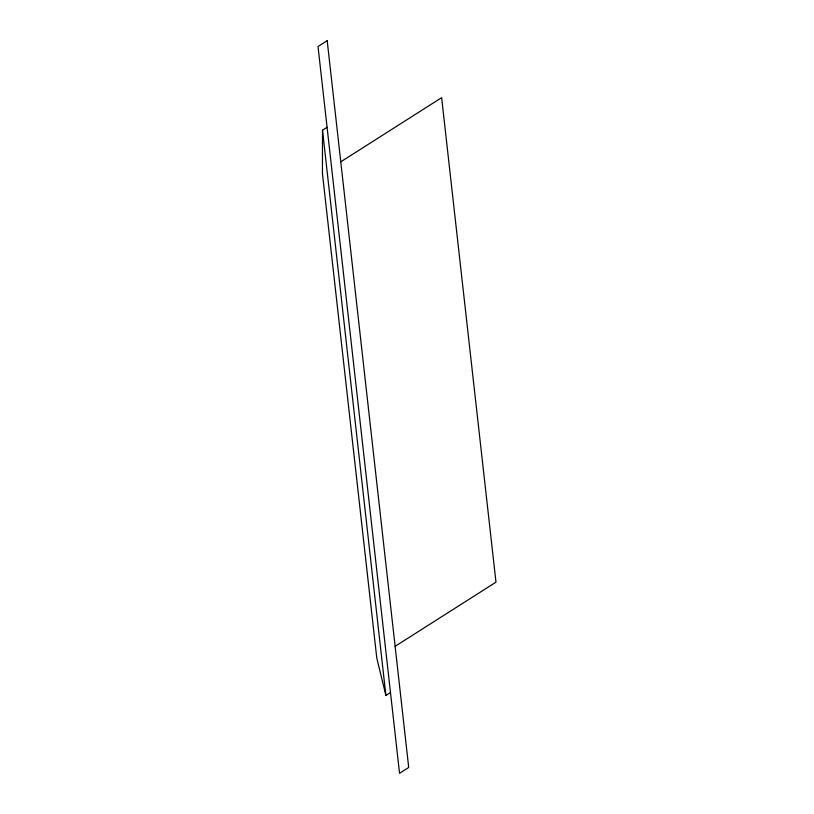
<?xml version="1.0" encoding="UTF-8"?>
<svg xmlns="http://www.w3.org/2000/svg" width="814" height="814" viewBox="0 0 814 814"><rect width="100%" height="100%" fill="white"/><g stroke="black" fill="none" stroke-linecap="round" stroke-linejoin="round"><path stroke-width="1.22" d="M327.075 127.289L322.497 130.199L322.436 173.494L376.78 658.007L385.897 695.461L390.486 692.551M340.771 161.823L441.636 97.66L495.98 582.173L395.126 646.336M322.497 130.199L385.897 695.461M327.187 40.7L318.02 46.53L399.542 773.3L408.709 767.47L327.187 40.7"/></g></svg>
